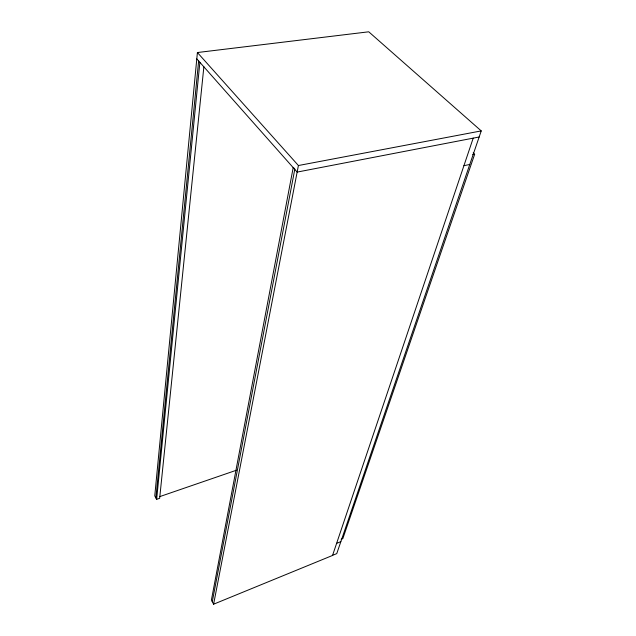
<?xml version="1.0" encoding="UTF-8"?>
<svg xmlns="http://www.w3.org/2000/svg" width="636" height="636" viewBox="0 0 636 636"><rect width="100%" height="100%" fill="white"/><g stroke="black" fill="none" stroke-linecap="round" stroke-linejoin="round"><path stroke-width="0.95" d="M332.58 555.331L336.754 553.622L481.237 130.905L368.745 31.8L197.406 52.534L154.763 495.865L156.647 499.34L159.66 498.298L203.878 66.701M155.892 497.948L198.639 60.937M156.647 499.34L199.871 62.328M212.273 601.751L294.826 169.096L293.252 167.316L211.414 600.002L213.609 604.2L332.541 555.451L473.208 138.139M213.609 604.2L298.411 165.527L197.406 52.534M473.192 152.934L474.655 154.27L342.828 538.613L341.15 539.288M336.611 543.367L340.84 541.657M159.644 496.652L236.56 470.187M463.922 165.678L469.766 164.462M472.715 154.659L474.655 154.27M479.154 136.994L297.139 172.086L196.802 58.862M298.411 165.527L481.237 130.905"/></g></svg>
